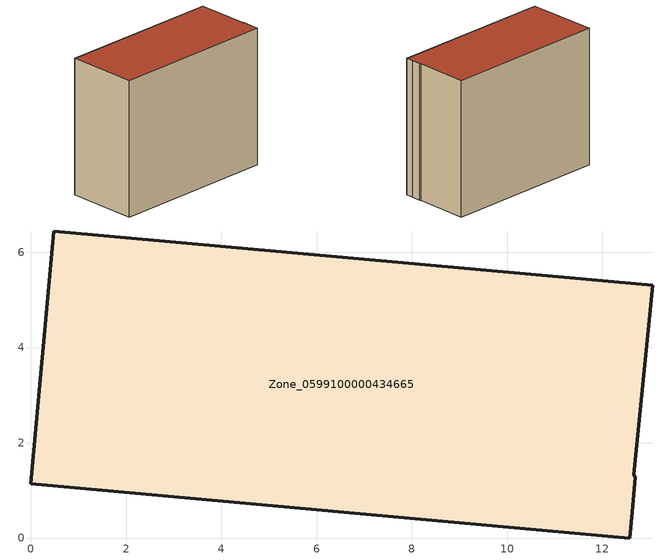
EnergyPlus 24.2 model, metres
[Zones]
Zone_0599100000434665
 floor ground (C_G): 12.69,1.27 12.63,0.56 12.58,0 0,1.14 0.48,6.45 13.06,5.31 12.66,1.33 z0
 wall outside (C_F): 0.48,6.45 0,1.14 12.58,0 12.63,0.56 12.69,1.27 12.66,1.33 13.06,5.31 0.48,6.45 z0:10.43
 roof outside (C_R): 12.63,0.56 12.69,1.27 12.66,1.33 13.06,5.31 0.48,6.45 0,1.14 12.58,0 z10.43
[BUILDING]
Pand.0599100000434665: North Axis=0; Terrain=City; Loads Convergence Tolerance Value=0.04; Temperature Convergence Tolerance Value=0.4; Solar Distribution=FullExterior; Maximum Number of Warmup Days=25; Minimum Number of Warmup Days=1
[Site:Location]
Rotterdam.The.Hague.AP_ZH_NLD Design_Conditions: Latitude=51.96; Longitude=4.45; Time Zone=1; Elevation=-4.5
[SITE:GROUNDTEMPERATURE:BUILDINGSURFACE]
18, 18, 18, 18, 18, 18, 18, 18, 18, 18, 18, 18
[MATERIAL] Thermal Absorptance=0.9; Solar Absorptance=0.7; Visible Absorptance=0.7
Name | Roughness | Thickness | Conductivity | Density | Specific Heat
G.TI.2006-2014 | MediumSmooth | 0.15 | 0.06 | 540 | 1210
F.TI.2006-2014 | Rough | 0.3 | 0.12 | 1920 | 840
R.TI.2006-2014 | MediumRough | 0.2 | 0.08 | 1500 | 1000
[CONSTRUCTION]
C_G: G.TI.2006-2014
C_F: F.TI.2006-2014
C_R: R.TI.2006-2014
[ZONE]
Zone_0599100000434665: Type=1; Multiplier=1; Ceiling Height=Autocalculate; Volume=Autocalculate; Floor Area=autocalculate; Part of Total Floor Area=Yes
[ZONEINFILTRATION:DESIGNFLOWRATE]
Infil_Zone_0599100000434665: Zone or ZoneList or Space or SpaceList=Zone_0599100000434665; Schedule=AlwaysOn; Design Flow Rate Calculation Method=Flow/Area; Flow Rate per Floor Area=0.0015; Constant Term Coefficient=1; Temperature Term Coefficient=0; Velocity Term Coefficient=0; Velocity Squared Term Coefficient=0
[HVACTEMPLATE:ZONE:IDEALLOADSAIRSYSTEM]
Zone_0599100000434665: Maximum Heating Supply Air Temperature=50; Minimum Cooling Supply Air Temperature=13; Maximum Heating Supply Air Humidity Ratio=0.0156; Minimum Cooling Supply Air Humidity Ratio=0.0077; Heating Limit=NoLimit; Cooling Limit=NoLimit; Dehumidification Control Type=ConstantSensibleHeatRatio; Cooling Sensible Heat Ratio=0.7; Dehumidification Setpoint=60; Humidification Control Type=None; Humidification Setpoint=30; Outdoor Air Method=None; Outdoor Air Flow Rate per Person=0.00944; Outdoor Air Flow Rate per Zone Floor Area=0; Outdoor Air Flow Rate per Zone=0; Demand Controlled Ventilation Type=None; Outdoor Air Economizer Type=NoEconomizer; Heat Recovery Type=None; Sensible Heat Recovery Effectiveness=0.7; Latent Heat Recovery Effectiveness=0.65
[ZONECONTROL:THERMOSTAT]
ThermostatControl_Zone_0599100000434665: Zone or ZoneList=Zone_0599100000434665; Control Type Schedule=DualSetpointControlType; Control 1=Thermostat_Zone_0599100000434665; Temperature Difference Between Cutout And Setpoint=0
[THERMOSTATSETPOINT:DUALSETPOINT]
Thermostat_Zone_0599100000434665: Heating Setpoint Temperature Schedule=HeatingSetpoint_Zone_0599100000434665; Cooling Setpoint Temperature Schedule=CoolingSetpoint_Zone_0599100000434665
[SCHEDULE:COMPACT]
HeatingSetpoint_Zone_0599100000434665: Through: 12/31, For: AllDays, Until: 24:00, 21
CoolingSetpoint_Zone_0599100000434665: Through: 12/31, For: AllDays, Until: 24:00, 24
DualSetpointControlType: Through: 12/31, For: AllDays, Until: 24:00, 4
AlwaysOn: Through: 12/31, For: AllDays, Until: 24:00, 1
